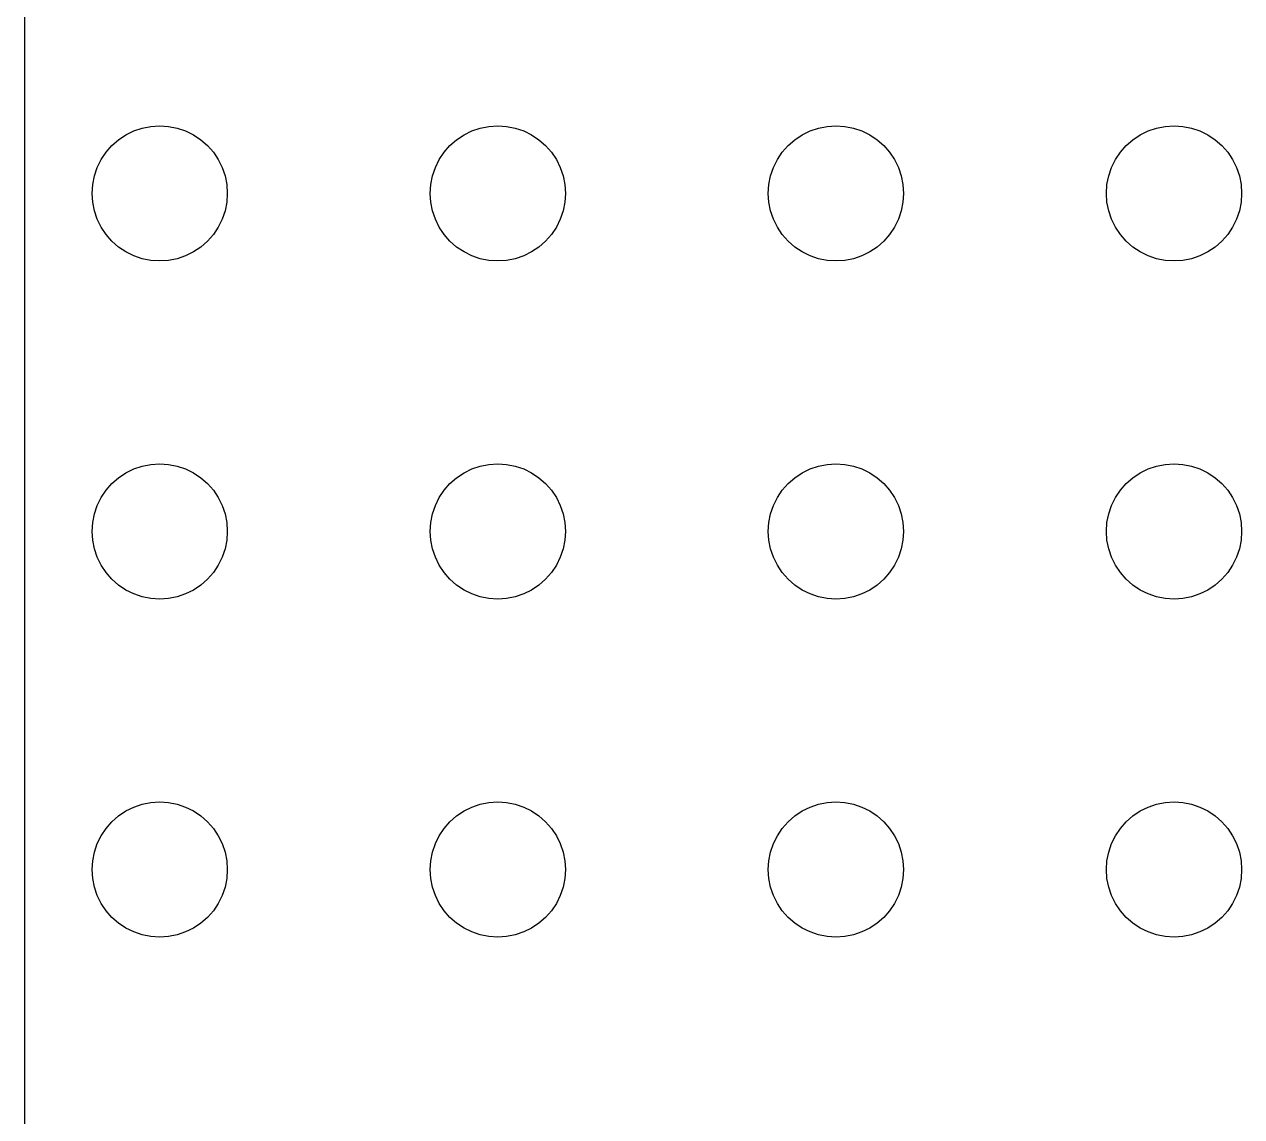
# Model space of a CAD drawing. Header units: metres. Extents: x -104 to 104, y -104 to 104.
# Drawn here: x -103.5 to -49.5, y -48.5 to 0 of the extents above; entities that cross this region are included whole.
import ezdxf

# ---------------------------------------------------------------- set-up
doc = ezdxf.new("R2010")
doc.units = ezdxf.units.M

msp = doc.modelspace()

# ---------------------------------------------------------------- linework, layer by layer
for p, q in [((-103.505, 98.505), (-103.505, -98.505)), ((-99, -4.90192), (-98.648, -4.72835)), ((-98.648, -4.72835), (-98.2765, -4.60222)), ((-98.2765, -4.60222), (-97.8916, -4.52567)), ((-97.8916, -4.52567), (-97.5, -4.5)), ((-97.5, -4.5), (-97.1084, -4.52567)), ((-97.1084, -4.52567), (-96.7235, -4.60222)), ((-96.7235, -4.60222), (-96.3519, -4.72835)), ((-96.3519, -4.72835), (-96, -4.90192)), ((-84, -4.90192), (-83.648, -4.72835)), ((-83.648, -4.72835), (-83.2765, -4.60222)), ((-83.2765, -4.60222), (-82.8916, -4.52567)), ((-82.8916, -4.52567), (-82.5, -4.5)), ((-82.5, -4.5), (-82.1084, -4.52567)), ((-82.1084, -4.52567), (-81.7235, -4.60222)), ((-81.7235, -4.60222), (-81.3519, -4.72835)), ((-81.3519, -4.72835), (-81, -4.90192)), ((-69, -4.90192), (-68.648, -4.72835)), ((-68.648, -4.72835), (-68.2765, -4.60222)), ((-68.2765, -4.60222), (-67.8916, -4.52567)), ((-67.8916, -4.52567), (-67.5, -4.5)), ((-67.5, -4.5), (-67.1084, -4.52567)), ((-67.1084, -4.52567), (-66.7235, -4.60222)), ((-66.7235, -4.60222), (-66.3519, -4.72835)), ((-66.3519, -4.72835), (-66, -4.90192)), ((-54, -4.90192), (-53.648, -4.72835)), ((-53.648, -4.72835), (-53.2765, -4.60222)), ((-53.2765, -4.60222), (-52.8916, -4.52567)), ((-52.8916, -4.52567), (-52.5, -4.5)), ((-52.5, -4.5), (-52.1084, -4.52567)), ((-52.1084, -4.52567), (-51.7235, -4.60222)), ((-51.7235, -4.60222), (-51.3519, -4.72835)), ((-51.3519, -4.72835), (-51, -4.90192)), ((-99.8801, -5.67371), (-99.6213, -5.37868)), ((-99.6213, -5.37868), (-99.3263, -5.11993)), ((-99.3263, -5.11993), (-99, -4.90192)), ((-96, -4.90192), (-95.6737, -5.11993)), ((-95.6737, -5.11993), (-95.3787, -5.37868)), ((-95.3787, -5.37868), (-95.1199, -5.67371)), ((-84.8801, -5.67371), (-84.6213, -5.37868)), ((-84.6213, -5.37868), (-84.3263, -5.11993)), ((-84.3263, -5.11993), (-84, -4.90192)), ((-81, -4.90192), (-80.6737, -5.11993)), ((-80.6737, -5.11993), (-80.3787, -5.37868)), ((-80.3787, -5.37868), (-80.1199, -5.67371)), ((-69.8801, -5.67371), (-69.6213, -5.37868)), ((-69.6213, -5.37868), (-69.3263, -5.11993)), ((-69.3263, -5.11993), (-69, -4.90192)), ((-66, -4.90192), (-65.6737, -5.11993)), ((-65.6737, -5.11993), (-65.3787, -5.37868)), ((-65.3787, -5.37868), (-65.1199, -5.67371)), ((-54.8801, -5.67371), (-54.6213, -5.37868)), ((-54.6213, -5.37868), (-54.3263, -5.11993)), ((-54.3263, -5.11993), (-54, -4.90192)), ((-51, -4.90192), (-50.6737, -5.11993)), ((-50.6737, -5.11993), (-50.3787, -5.37868)), ((-50.3787, -5.37868), (-50.1199, -5.67371)), ((-100.098, -6), (-99.8801, -5.67371)), ((-95.1199, -5.67371), (-94.9019, -6)), ((-85.0981, -6), (-84.8801, -5.67371)), ((-80.1199, -5.67371), (-79.9019, -6)), ((-70.0981, -6), (-69.8801, -5.67371)), ((-65.1199, -5.67371), (-64.9019, -6)), ((-55.0981, -6), (-54.8801, -5.67371)), ((-50.1199, -5.67371), (-49.9019, -6)), ((-100.398, -6.72354), (-100.272, -6.35194)), ((-100.272, -6.35194), (-100.098, -6)), ((-94.9019, -6), (-94.7284, -6.35194)), ((-94.7284, -6.35194), (-94.6022, -6.72354)), ((-85.3978, -6.72354), (-85.2716, -6.35194)), ((-85.2716, -6.35194), (-85.0981, -6)), ((-79.9019, -6), (-79.7284, -6.35194)), ((-79.7284, -6.35194), (-79.6022, -6.72354)), ((-70.3978, -6.72354), (-70.2716, -6.35194)), ((-70.2716, -6.35194), (-70.0981, -6)), ((-64.9019, -6), (-64.7284, -6.35194)), ((-64.7284, -6.35194), (-64.6022, -6.72354)), ((-55.3978, -6.72354), (-55.2716, -6.35194)), ((-55.2716, -6.35194), (-55.0981, -6)), ((-49.9019, -6), (-49.7284, -6.35194)), ((-49.7284, -6.35194), (-49.6022, -6.72354)), ((-100.474, -7.10841), (-100.398, -6.72354)), ((-94.6022, -6.72354), (-94.5257, -7.10841)), ((-85.4743, -7.10841), (-85.3978, -6.72354)), ((-79.6022, -6.72354), (-79.5257, -7.10841)), ((-70.4743, -7.10841), (-70.3978, -6.72354)), ((-64.6022, -6.72354), (-64.5257, -7.10841)), ((-55.4743, -7.10841), (-55.3978, -6.72354)), ((-49.6022, -6.72354), (-49.5257, -7.10841)), ((-100.5, -7.5), (-100.474, -7.10841)), ((-100.474, -7.89157), (-100.5, -7.5)), ((-94.5257, -7.10841), (-94.5, -7.5)), ((-94.5, -7.5), (-94.5257, -7.89157)), ((-85.5, -7.5), (-85.4743, -7.10841)), ((-85.4743, -7.89157), (-85.5, -7.5)), ((-79.5257, -7.10841), (-79.5, -7.5)), ((-79.5, -7.5), (-79.5257, -7.89157)), ((-70.5, -7.5), (-70.4743, -7.10841)), ((-70.4743, -7.89157), (-70.5, -7.5)), ((-64.5257, -7.10841), (-64.5, -7.5)), ((-64.5, -7.5), (-64.5257, -7.89157)), ((-55.5, -7.5), (-55.4743, -7.10841)), ((-55.4743, -7.89157), (-55.5, -7.5)), ((-49.5257, -7.10841), (-49.5, -7.5)), ((-49.5, -7.5), (-49.5257, -7.89157)), ((-100.398, -8.27644), (-100.474, -7.89157)), ((-94.5257, -7.89157), (-94.6022, -8.27644)), ((-85.3978, -8.27644), (-85.4743, -7.89157)), ((-79.5257, -7.89157), (-79.6022, -8.27644)), ((-70.3978, -8.27644), (-70.4743, -7.89157)), ((-64.5257, -7.89157), (-64.6022, -8.27644)), ((-55.3978, -8.27644), (-55.4743, -7.89157)), ((-49.5257, -7.89157), (-49.6022, -8.27644)), ((-100.272, -8.64804), (-100.398, -8.27644)), ((-94.6022, -8.27644), (-94.7284, -8.64804)), ((-85.2716, -8.64804), (-85.3978, -8.27644)), ((-79.6022, -8.27644), (-79.7284, -8.64804)), ((-70.2716, -8.64804), (-70.3978, -8.27644)), ((-64.6022, -8.27644), (-64.7284, -8.64804)), ((-55.2716, -8.64804), (-55.3978, -8.27644)), ((-49.6022, -8.27644), (-49.7284, -8.64804)), ((-100.098, -9), (-100.272, -8.64804)), ((-99.8801, -9.32628), (-100.098, -9)), ((-94.9019, -9), (-95.1199, -9.32628)), ((-94.7284, -8.64804), (-94.9019, -9)), ((-85.0981, -9), (-85.2716, -8.64804)), ((-84.8801, -9.32628), (-85.0981, -9)), ((-79.9019, -9), (-80.1199, -9.32628)), ((-79.7284, -8.64804), (-79.9019, -9)), ((-70.0981, -9), (-70.2716, -8.64804)), ((-69.8801, -9.32628), (-70.0981, -9)), ((-64.9019, -9), (-65.1199, -9.32628)), ((-64.7284, -8.64804), (-64.9019, -9)), ((-55.0981, -9), (-55.2716, -8.64804)), ((-54.8801, -9.32628), (-55.0981, -9)), ((-49.9019, -9), (-50.1199, -9.32628)), ((-49.7284, -8.64804), (-49.9019, -9)), ((-99.6213, -9.62131), (-99.8801, -9.32628)), ((-99.3263, -9.88005), (-99.6213, -9.62131)), ((-95.3787, -9.62131), (-95.6737, -9.88005)), ((-95.1199, -9.32628), (-95.3787, -9.62131)), ((-84.6213, -9.62131), (-84.8801, -9.32628)), ((-84.3263, -9.88005), (-84.6213, -9.62131)), ((-80.3787, -9.62131), (-80.6737, -9.88005)), ((-80.1199, -9.32628), (-80.3787, -9.62131)), ((-69.6213, -9.62131), (-69.8801, -9.32628)), ((-69.3263, -9.88005), (-69.6213, -9.62131)), ((-65.3787, -9.62131), (-65.6737, -9.88005)), ((-65.1199, -9.32628), (-65.3787, -9.62131)), ((-54.6213, -9.62131), (-54.8801, -9.32628)), ((-54.3263, -9.88005), (-54.6213, -9.62131)), ((-50.3787, -9.62131), (-50.6737, -9.88005)), ((-50.1199, -9.32628), (-50.3787, -9.62131)), ((-99, -10.0981), (-99.3263, -9.88005)), ((-98.648, -10.2716), (-99, -10.0981)), ((-96, -10.0981), (-96.3519, -10.2716)), ((-95.6737, -9.88005), (-96, -10.0981)), ((-84, -10.0981), (-84.3263, -9.88005)), ((-83.648, -10.2716), (-84, -10.0981)), ((-81, -10.0981), (-81.3519, -10.2716)), ((-80.6737, -9.88005), (-81, -10.0981)), ((-69, -10.0981), (-69.3263, -9.88005)), ((-68.648, -10.2716), (-69, -10.0981)), ((-66, -10.0981), (-66.3519, -10.2716)), ((-65.6737, -9.88005), (-66, -10.0981)), ((-54, -10.0981), (-54.3263, -9.88005)), ((-53.648, -10.2716), (-54, -10.0981)), ((-51, -10.0981), (-51.3519, -10.2716)), ((-50.6737, -9.88005), (-51, -10.0981)), ((-98.2765, -10.3978), (-98.648, -10.2716)), ((-97.8916, -10.4743), (-98.2765, -10.3978)), ((-97.5, -10.5), (-97.8916, -10.4743)), ((-97.1084, -10.4743), (-97.5, -10.5)), ((-96.7235, -10.3978), (-97.1084, -10.4743)), ((-96.3519, -10.2716), (-96.7235, -10.3978)), ((-83.2765, -10.3978), (-83.648, -10.2716)), ((-82.8916, -10.4743), (-83.2765, -10.3978)), ((-82.5, -10.5), (-82.8916, -10.4743)), ((-82.1084, -10.4743), (-82.5, -10.5)), ((-81.7235, -10.3978), (-82.1084, -10.4743)), ((-81.3519, -10.2716), (-81.7235, -10.3978)), ((-68.2765, -10.3978), (-68.648, -10.2716)), ((-67.8916, -10.4743), (-68.2765, -10.3978)), ((-67.5, -10.5), (-67.8916, -10.4743)), ((-67.1084, -10.4743), (-67.5, -10.5)), ((-66.7235, -10.3978), (-67.1084, -10.4743)), ((-66.3519, -10.2716), (-66.7235, -10.3978)), ((-53.2765, -10.3978), (-53.648, -10.2716)), ((-52.8916, -10.4743), (-53.2765, -10.3978)), ((-52.5, -10.5), (-52.8916, -10.4743)), ((-52.1084, -10.4743), (-52.5, -10.5)), ((-51.7235, -10.3978), (-52.1084, -10.4743)), ((-51.3519, -10.2716), (-51.7235, -10.3978)), ((-99.3263, -20.1199), (-99, -19.9019)), ((-99, -19.9019), (-98.648, -19.7283)), ((-98.648, -19.7283), (-98.2765, -19.6022)), ((-98.2765, -19.6022), (-97.8916, -19.5257)), ((-97.8916, -19.5257), (-97.5, -19.5)), ((-97.5, -19.5), (-97.1084, -19.5257)), ((-97.1084, -19.5257), (-96.7235, -19.6022)), ((-96.7235, -19.6022), (-96.3519, -19.7283)), ((-96.3519, -19.7283), (-96, -19.9019)), ((-96, -19.9019), (-95.6737, -20.1199)), ((-84.3263, -20.1199), (-84, -19.9019)), ((-84, -19.9019), (-83.648, -19.7283)), ((-83.648, -19.7283), (-83.2765, -19.6022)), ((-83.2765, -19.6022), (-82.8916, -19.5257)), ((-82.8916, -19.5257), (-82.5, -19.5)), ((-82.5, -19.5), (-82.1084, -19.5257)), ((-82.1084, -19.5257), (-81.7235, -19.6022)), ((-81.7235, -19.6022), (-81.3519, -19.7283)), ((-81.3519, -19.7283), (-81, -19.9019)), ((-81, -19.9019), (-80.6737, -20.1199)), ((-69.3263, -20.1199), (-69, -19.9019)), ((-69, -19.9019), (-68.648, -19.7283)), ((-68.648, -19.7283), (-68.2765, -19.6022)), ((-68.2765, -19.6022), (-67.8916, -19.5257)), ((-67.8916, -19.5257), (-67.5, -19.5)), ((-67.5, -19.5), (-67.1084, -19.5257)), ((-67.1084, -19.5257), (-66.7235, -19.6022)), ((-66.7235, -19.6022), (-66.3519, -19.7283)), ((-66.3519, -19.7283), (-66, -19.9019)), ((-66, -19.9019), (-65.6737, -20.1199)), ((-54.3263, -20.1199), (-54, -19.9019)), ((-54, -19.9019), (-53.648, -19.7283)), ((-53.648, -19.7283), (-53.2765, -19.6022)), ((-53.2765, -19.6022), (-52.8916, -19.5257)), ((-52.8916, -19.5257), (-52.5, -19.5)), ((-52.5, -19.5), (-52.1084, -19.5257)), ((-52.1084, -19.5257), (-51.7235, -19.6022)), ((-51.7235, -19.6022), (-51.3519, -19.7283)), ((-51.3519, -19.7283), (-51, -19.9019)), ((-51, -19.9019), (-50.6737, -20.1199)), ((-99.8801, -20.6737), (-99.6213, -20.3787)), ((-99.6213, -20.3787), (-99.3263, -20.1199)), ((-95.6737, -20.1199), (-95.3787, -20.3787)), ((-95.3787, -20.3787), (-95.1199, -20.6737)), ((-84.8801, -20.6737), (-84.6213, -20.3787)), ((-84.6213, -20.3787), (-84.3263, -20.1199)), ((-80.6737, -20.1199), (-80.3787, -20.3787)), ((-80.3787, -20.3787), (-80.1199, -20.6737)), ((-69.8801, -20.6737), (-69.6213, -20.3787)), ((-69.6213, -20.3787), (-69.3263, -20.1199)), ((-65.6737, -20.1199), (-65.3787, -20.3787)), ((-65.3787, -20.3787), (-65.1199, -20.6737)), ((-54.8801, -20.6737), (-54.6213, -20.3787)), ((-54.6213, -20.3787), (-54.3263, -20.1199)), ((-50.6737, -20.1199), (-50.3787, -20.3787)), ((-50.3787, -20.3787), (-50.1199, -20.6737)), ((-100.272, -21.3519), (-100.098, -21)), ((-100.098, -21), (-99.8801, -20.6737)), ((-95.1199, -20.6737), (-94.9019, -21)), ((-94.9019, -21), (-94.7284, -21.3519)), ((-85.2716, -21.3519), (-85.0981, -21)), ((-85.0981, -21), (-84.8801, -20.6737)), ((-80.1199, -20.6737), (-79.9019, -21)), ((-79.9019, -21), (-79.7284, -21.3519)), ((-70.2716, -21.3519), (-70.0981, -21)), ((-70.0981, -21), (-69.8801, -20.6737)), ((-65.1199, -20.6737), (-64.9019, -21)), ((-64.9019, -21), (-64.7284, -21.3519)), ((-55.2716, -21.3519), (-55.0981, -21)), ((-55.0981, -21), (-54.8801, -20.6737)), ((-50.1199, -20.6737), (-49.9019, -21)), ((-49.9019, -21), (-49.7284, -21.3519)), ((-100.398, -21.7235), (-100.272, -21.3519)), ((-94.7284, -21.3519), (-94.6022, -21.7235)), ((-85.3978, -21.7235), (-85.2716, -21.3519)), ((-79.7284, -21.3519), (-79.6022, -21.7235)), ((-70.3978, -21.7235), (-70.2716, -21.3519)), ((-64.7284, -21.3519), (-64.6022, -21.7235)), ((-55.3978, -21.7235), (-55.2716, -21.3519)), ((-49.7284, -21.3519), (-49.6022, -21.7235)), ((-100.5, -22.5), (-100.474, -22.1084)), ((-100.474, -22.1084), (-100.398, -21.7235)), ((-94.6022, -21.7235), (-94.5257, -22.1084)), ((-94.5257, -22.1084), (-94.5, -22.5)), ((-85.5, -22.5), (-85.4743, -22.1084)), ((-85.4743, -22.1084), (-85.3978, -21.7235)), ((-79.6022, -21.7235), (-79.5257, -22.1084)), ((-79.5257, -22.1084), (-79.5, -22.5)), ((-70.5, -22.5), (-70.4743, -22.1084)), ((-70.4743, -22.1084), (-70.3978, -21.7235)), ((-64.6022, -21.7235), (-64.5257, -22.1084)), ((-64.5257, -22.1084), (-64.5, -22.5)), ((-55.5, -22.5), (-55.4743, -22.1084)), ((-55.4743, -22.1084), (-55.3978, -21.7235)), ((-49.6022, -21.7235), (-49.5257, -22.1084)), ((-49.5257, -22.1084), (-49.5, -22.5)), ((-100.474, -22.8916), (-100.5, -22.5)), ((-94.5, -22.5), (-94.5257, -22.8916)), ((-85.4743, -22.8916), (-85.5, -22.5)), ((-79.5, -22.5), (-79.5257, -22.8916)), ((-70.4743, -22.8916), (-70.5, -22.5)), ((-64.5, -22.5), (-64.5257, -22.8916)), ((-55.4743, -22.8916), (-55.5, -22.5)), ((-49.5, -22.5), (-49.5257, -22.8916)), ((-100.398, -23.2764), (-100.474, -22.8916)), ((-94.5257, -22.8916), (-94.6022, -23.2764)), ((-85.3978, -23.2764), (-85.4743, -22.8916)), ((-79.5257, -22.8916), (-79.6022, -23.2764)), ((-70.3978, -23.2764), (-70.4743, -22.8916)), ((-64.5257, -22.8916), (-64.6022, -23.2764)), ((-55.3978, -23.2764), (-55.4743, -22.8916)), ((-49.5257, -22.8916), (-49.6022, -23.2764)), ((-100.272, -23.648), (-100.398, -23.2764)), ((-100.098, -24), (-100.272, -23.648)), ((-94.7284, -23.648), (-94.9019, -24)), ((-94.6022, -23.2764), (-94.7284, -23.648)), ((-85.2716, -23.648), (-85.3978, -23.2764)), ((-85.0981, -24), (-85.2716, -23.648)), ((-79.7284, -23.648), (-79.9019, -24)), ((-79.6022, -23.2764), (-79.7284, -23.648)), ((-70.2716, -23.648), (-70.3978, -23.2764)), ((-70.0981, -24), (-70.2716, -23.648)), ((-64.7284, -23.648), (-64.9019, -24)), ((-64.6022, -23.2764), (-64.7284, -23.648)), ((-55.2716, -23.648), (-55.3978, -23.2764)), ((-55.0981, -24), (-55.2716, -23.648)), ((-49.7284, -23.648), (-49.9019, -24)), ((-49.6022, -23.2764), (-49.7284, -23.648)), ((-99.8801, -24.3263), (-100.098, -24)), ((-94.9019, -24), (-95.1199, -24.3263)), ((-84.8801, -24.3263), (-85.0981, -24)), ((-79.9019, -24), (-80.1199, -24.3263)), ((-69.8801, -24.3263), (-70.0981, -24)), ((-64.9019, -24), (-65.1199, -24.3263)), ((-54.8801, -24.3263), (-55.0981, -24)), ((-49.9019, -24), (-50.1199, -24.3263)), ((-99.6213, -24.6213), (-99.8801, -24.3263)), ((-99.3263, -24.8801), (-99.6213, -24.6213)), ((-95.3787, -24.6213), (-95.6737, -24.8801)), ((-95.1199, -24.3263), (-95.3787, -24.6213)), ((-84.6213, -24.6213), (-84.8801, -24.3263)), ((-84.3263, -24.8801), (-84.6213, -24.6213)), ((-80.3787, -24.6213), (-80.6737, -24.8801)), ((-80.1199, -24.3263), (-80.3787, -24.6213)), ((-69.6213, -24.6213), (-69.8801, -24.3263)), ((-69.3263, -24.8801), (-69.6213, -24.6213)), ((-65.3787, -24.6213), (-65.6737, -24.8801)), ((-65.1199, -24.3263), (-65.3787, -24.6213)), ((-54.6213, -24.6213), (-54.8801, -24.3263)), ((-54.3263, -24.8801), (-54.6213, -24.6213)), ((-50.3787, -24.6213), (-50.6737, -24.8801)), ((-50.1199, -24.3263), (-50.3787, -24.6213)), ((-99, -25.0981), (-99.3263, -24.8801)), ((-98.648, -25.2716), (-99, -25.0981)), ((-98.2765, -25.3978), (-98.648, -25.2716)), ((-96.3519, -25.2716), (-96.7235, -25.3978)), ((-96, -25.0981), (-96.3519, -25.2716)), ((-95.6737, -24.8801), (-96, -25.0981)), ((-84, -25.0981), (-84.3263, -24.8801)), ((-83.648, -25.2716), (-84, -25.0981)), ((-83.2765, -25.3978), (-83.648, -25.2716)), ((-81.3519, -25.2716), (-81.7235, -25.3978)), ((-81, -25.0981), (-81.3519, -25.2716)), ((-80.6737, -24.8801), (-81, -25.0981)), ((-69, -25.0981), (-69.3263, -24.8801)), ((-68.648, -25.2716), (-69, -25.0981)), ((-68.2765, -25.3978), (-68.648, -25.2716)), ((-66.3519, -25.2716), (-66.7235, -25.3978)), ((-66, -25.0981), (-66.3519, -25.2716)), ((-65.6737, -24.8801), (-66, -25.0981)), ((-54, -25.0981), (-54.3263, -24.8801)), ((-53.648, -25.2716), (-54, -25.0981)), ((-53.2765, -25.3978), (-53.648, -25.2716)), ((-51.3519, -25.2716), (-51.7235, -25.3978)), ((-51, -25.0981), (-51.3519, -25.2716)), ((-50.6737, -24.8801), (-51, -25.0981)), ((-97.8916, -25.4743), (-98.2765, -25.3978)), ((-97.5, -25.5), (-97.8916, -25.4743)), ((-97.1084, -25.4743), (-97.5, -25.5)), ((-96.7235, -25.3978), (-97.1084, -25.4743)), ((-82.8916, -25.4743), (-83.2765, -25.3978)), ((-82.5, -25.5), (-82.8916, -25.4743)), ((-82.1084, -25.4743), (-82.5, -25.5)), ((-81.7235, -25.3978), (-82.1084, -25.4743)), ((-67.8916, -25.4743), (-68.2765, -25.3978)), ((-67.5, -25.5), (-67.8916, -25.4743)), ((-67.1084, -25.4743), (-67.5, -25.5)), ((-66.7235, -25.3978), (-67.1084, -25.4743)), ((-52.8916, -25.4743), (-53.2765, -25.3978)), ((-52.5, -25.5), (-52.8916, -25.4743)), ((-52.1084, -25.4743), (-52.5, -25.5)), ((-51.7235, -25.3978), (-52.1084, -25.4743)), ((-98.2765, -34.6022), (-97.8916, -34.5257)), ((-97.8916, -34.5257), (-97.5, -34.5)), ((-97.5, -34.5), (-97.1084, -34.5257)), ((-97.1084, -34.5257), (-96.7235, -34.6022)), ((-83.2765, -34.6022), (-82.8916, -34.5257)), ((-82.8916, -34.5257), (-82.5, -34.5)), ((-82.5, -34.5), (-82.1084, -34.5257)), ((-82.1084, -34.5257), (-81.7235, -34.6022)), ((-68.2765, -34.6022), (-67.8916, -34.5257)), ((-67.8916, -34.5257), (-67.5, -34.5)), ((-67.5, -34.5), (-67.1084, -34.5257)), ((-67.1084, -34.5257), (-66.7235, -34.6022)), ((-53.2765, -34.6022), (-52.8916, -34.5257)), ((-52.8916, -34.5257), (-52.5, -34.5)), ((-52.5, -34.5), (-52.1084, -34.5257)), ((-52.1084, -34.5257), (-51.7235, -34.6022)), ((-99.3263, -35.1199), (-99, -34.9019)), ((-99, -34.9019), (-98.648, -34.7284)), ((-98.648, -34.7284), (-98.2765, -34.6022)), ((-96.7235, -34.6022), (-96.3519, -34.7284)), ((-96.3519, -34.7284), (-96, -34.9019)), ((-96, -34.9019), (-95.6737, -35.1199)), ((-84.3263, -35.1199), (-84, -34.9019)), ((-84, -34.9019), (-83.648, -34.7284)), ((-83.648, -34.7284), (-83.2765, -34.6022)), ((-81.7235, -34.6022), (-81.3519, -34.7284)), ((-81.3519, -34.7284), (-81, -34.9019)), ((-81, -34.9019), (-80.6737, -35.1199)), ((-69.3263, -35.1199), (-69, -34.9019)), ((-69, -34.9019), (-68.648, -34.7284)), ((-68.648, -34.7284), (-68.2765, -34.6022)), ((-66.7235, -34.6022), (-66.3519, -34.7284)), ((-66.3519, -34.7284), (-66, -34.9019)), ((-66, -34.9019), (-65.6737, -35.1199)), ((-54.3263, -35.1199), (-54, -34.9019)), ((-54, -34.9019), (-53.648, -34.7284)), ((-53.648, -34.7284), (-53.2765, -34.6022)), ((-51.7235, -34.6022), (-51.3519, -34.7284)), ((-51.3519, -34.7284), (-51, -34.9019)), ((-51, -34.9019), (-50.6737, -35.1199)), ((-99.8801, -35.6737), (-99.6213, -35.3787)), ((-99.6213, -35.3787), (-99.3263, -35.1199)), ((-95.6737, -35.1199), (-95.3787, -35.3787)), ((-95.3787, -35.3787), (-95.1199, -35.6737)), ((-84.8801, -35.6737), (-84.6213, -35.3787)), ((-84.6213, -35.3787), (-84.3263, -35.1199)), ((-80.6737, -35.1199), (-80.3787, -35.3787)), ((-80.3787, -35.3787), (-80.1199, -35.6737)), ((-69.8801, -35.6737), (-69.6213, -35.3787)), ((-69.6213, -35.3787), (-69.3263, -35.1199)), ((-65.6737, -35.1199), (-65.3787, -35.3787)), ((-65.3787, -35.3787), (-65.1199, -35.6737)), ((-54.8801, -35.6737), (-54.6213, -35.3787)), ((-54.6213, -35.3787), (-54.3263, -35.1199)), ((-50.6737, -35.1199), (-50.3787, -35.3787)), ((-50.3787, -35.3787), (-50.1199, -35.6737)), ((-100.272, -36.3519), (-100.098, -36)), ((-100.098, -36), (-99.8801, -35.6737)), ((-95.1199, -35.6737), (-94.9019, -36)), ((-94.9019, -36), (-94.7284, -36.3519)), ((-85.2716, -36.3519), (-85.0981, -36)), ((-85.0981, -36), (-84.8801, -35.6737)), ((-80.1199, -35.6737), (-79.9019, -36)), ((-79.9019, -36), (-79.7284, -36.3519)), ((-70.2716, -36.3519), (-70.0981, -36)), ((-70.0981, -36), (-69.8801, -35.6737)), ((-65.1199, -35.6737), (-64.9019, -36)), ((-64.9019, -36), (-64.7284, -36.3519)), ((-55.2716, -36.3519), (-55.0981, -36)), ((-55.0981, -36), (-54.8801, -35.6737)), ((-50.1199, -35.6737), (-49.9019, -36)), ((-49.9019, -36), (-49.7284, -36.3519)), ((-100.398, -36.7235), (-100.272, -36.3519)), ((-94.7284, -36.3519), (-94.6022, -36.7235)), ((-85.3978, -36.7235), (-85.2716, -36.3519)), ((-79.7284, -36.3519), (-79.6022, -36.7235)), ((-70.3978, -36.7235), (-70.2716, -36.3519)), ((-64.7284, -36.3519), (-64.6022, -36.7235)), ((-55.3978, -36.7235), (-55.2716, -36.3519)), ((-49.7284, -36.3519), (-49.6022, -36.7235)), ((-100.5, -37.5), (-100.474, -37.1084)), ((-100.474, -37.1084), (-100.398, -36.7235)), ((-94.6022, -36.7235), (-94.5257, -37.1084)), ((-94.5257, -37.1084), (-94.5, -37.5)), ((-85.5, -37.5), (-85.4743, -37.1084)), ((-85.4743, -37.1084), (-85.3978, -36.7235)), ((-79.6022, -36.7235), (-79.5257, -37.1084)), ((-79.5257, -37.1084), (-79.5, -37.5)), ((-70.5, -37.5), (-70.4743, -37.1084)), ((-70.4743, -37.1084), (-70.3978, -36.7235)), ((-64.6022, -36.7235), (-64.5257, -37.1084)), ((-64.5257, -37.1084), (-64.5, -37.5)), ((-55.5, -37.5), (-55.4743, -37.1084)), ((-55.4743, -37.1084), (-55.3978, -36.7235)), ((-49.6022, -36.7235), (-49.5257, -37.1084)), ((-49.5257, -37.1084), (-49.5, -37.5)), ((-100.474, -37.8916), (-100.5, -37.5)), ((-94.5, -37.5), (-94.5257, -37.8916)), ((-85.4743, -37.8916), (-85.5, -37.5)), ((-79.5, -37.5), (-79.5257, -37.8916)), ((-70.4743, -37.8916), (-70.5, -37.5)), ((-64.5, -37.5), (-64.5257, -37.8916)), ((-55.4743, -37.8916), (-55.5, -37.5)), ((-49.5, -37.5), (-49.5257, -37.8916)), ((-100.398, -38.2765), (-100.474, -37.8916)), ((-100.272, -38.648), (-100.398, -38.2765)), ((-94.6022, -38.2765), (-94.7284, -38.648)), ((-94.5257, -37.8916), (-94.6022, -38.2765)), ((-85.3978, -38.2765), (-85.4743, -37.8916)), ((-85.2716, -38.648), (-85.3978, -38.2765)), ((-79.6022, -38.2765), (-79.7284, -38.648)), ((-79.5257, -37.8916), (-79.6022, -38.2765)), ((-70.3978, -38.2765), (-70.4743, -37.8916)), ((-70.2716, -38.648), (-70.3978, -38.2765)), ((-64.6022, -38.2765), (-64.7284, -38.648)), ((-64.5257, -37.8916), (-64.6022, -38.2765)), ((-55.3978, -38.2765), (-55.4743, -37.8916)), ((-55.2716, -38.648), (-55.3978, -38.2765)), ((-49.6022, -38.2765), (-49.7284, -38.648)), ((-49.5257, -37.8916), (-49.6022, -38.2765)), ((-100.098, -39), (-100.272, -38.648)), ((-94.7284, -38.648), (-94.9019, -39)), ((-85.0981, -39), (-85.2716, -38.648)), ((-79.7284, -38.648), (-79.9019, -39)), ((-70.0981, -39), (-70.2716, -38.648)), ((-64.7284, -38.648), (-64.9019, -39)), ((-55.0981, -39), (-55.2716, -38.648)), ((-49.7284, -38.648), (-49.9019, -39)), ((-99.8801, -39.3263), (-100.098, -39)), ((-99.6213, -39.6213), (-99.8801, -39.3263)), ((-95.1199, -39.3263), (-95.3787, -39.6213)), ((-94.9019, -39), (-95.1199, -39.3263)), ((-84.8801, -39.3263), (-85.0981, -39)), ((-84.6213, -39.6213), (-84.8801, -39.3263)), ((-80.1199, -39.3263), (-80.3787, -39.6213)), ((-79.9019, -39), (-80.1199, -39.3263)), ((-69.8801, -39.3263), (-70.0981, -39)), ((-69.6213, -39.6213), (-69.8801, -39.3263)), ((-65.1199, -39.3263), (-65.3787, -39.6213)), ((-64.9019, -39), (-65.1199, -39.3263)), ((-54.8801, -39.3263), (-55.0981, -39)), ((-54.6213, -39.6213), (-54.8801, -39.3263)), ((-50.1199, -39.3263), (-50.3787, -39.6213)), ((-49.9019, -39), (-50.1199, -39.3263)), ((-99.3263, -39.8801), (-99.6213, -39.6213)), ((-99, -40.0981), (-99.3263, -39.8801)), ((-95.6737, -39.8801), (-96, -40.0981)), ((-95.3787, -39.6213), (-95.6737, -39.8801)), ((-84.3263, -39.8801), (-84.6213, -39.6213)), ((-84, -40.0981), (-84.3263, -39.8801)), ((-80.6737, -39.8801), (-81, -40.0981)), ((-80.3787, -39.6213), (-80.6737, -39.8801)), ((-69.3263, -39.8801), (-69.6213, -39.6213)), ((-69, -40.0981), (-69.3263, -39.8801)), ((-65.6737, -39.8801), (-66, -40.0981)), ((-65.3787, -39.6213), (-65.6737, -39.8801)), ((-54.3263, -39.8801), (-54.6213, -39.6213)), ((-54, -40.0981), (-54.3263, -39.8801)), ((-50.6737, -39.8801), (-51, -40.0981)), ((-50.3787, -39.6213), (-50.6737, -39.8801)), ((-98.648, -40.2716), (-99, -40.0981)), ((-98.2765, -40.3978), (-98.648, -40.2716)), ((-97.8916, -40.4743), (-98.2765, -40.3978)), ((-97.5, -40.5), (-97.8916, -40.4743)), ((-97.1084, -40.4743), (-97.5, -40.5)), ((-96.7235, -40.3978), (-97.1084, -40.4743)), ((-96.3519, -40.2716), (-96.7235, -40.3978)), ((-96, -40.0981), (-96.3519, -40.2716)), ((-83.648, -40.2716), (-84, -40.0981)), ((-83.2765, -40.3978), (-83.648, -40.2716)), ((-82.8916, -40.4743), (-83.2765, -40.3978)), ((-82.5, -40.5), (-82.8916, -40.4743)), ((-82.1084, -40.4743), (-82.5, -40.5)), ((-81.7235, -40.3978), (-82.1084, -40.4743)), ((-81.3519, -40.2716), (-81.7235, -40.3978)), ((-81, -40.0981), (-81.3519, -40.2716)), ((-68.648, -40.2716), (-69, -40.0981)), ((-68.2765, -40.3978), (-68.648, -40.2716)), ((-67.8916, -40.4743), (-68.2765, -40.3978)), ((-67.5, -40.5), (-67.8916, -40.4743)), ((-67.1084, -40.4743), (-67.5, -40.5)), ((-66.7235, -40.3978), (-67.1084, -40.4743)), ((-66.3519, -40.2716), (-66.7235, -40.3978)), ((-66, -40.0981), (-66.3519, -40.2716)), ((-53.648, -40.2716), (-54, -40.0981)), ((-53.2765, -40.3978), (-53.648, -40.2716)), ((-52.8916, -40.4743), (-53.2765, -40.3978)), ((-52.5, -40.5), (-52.8916, -40.4743)), ((-52.1084, -40.4743), (-52.5, -40.5)), ((-51.7235, -40.3978), (-52.1084, -40.4743)), ((-51.3519, -40.2716), (-51.7235, -40.3978)), ((-51, -40.0981), (-51.3519, -40.2716))]:
    msp.add_line(p, q)

doc.saveas('drawing.dxf')
